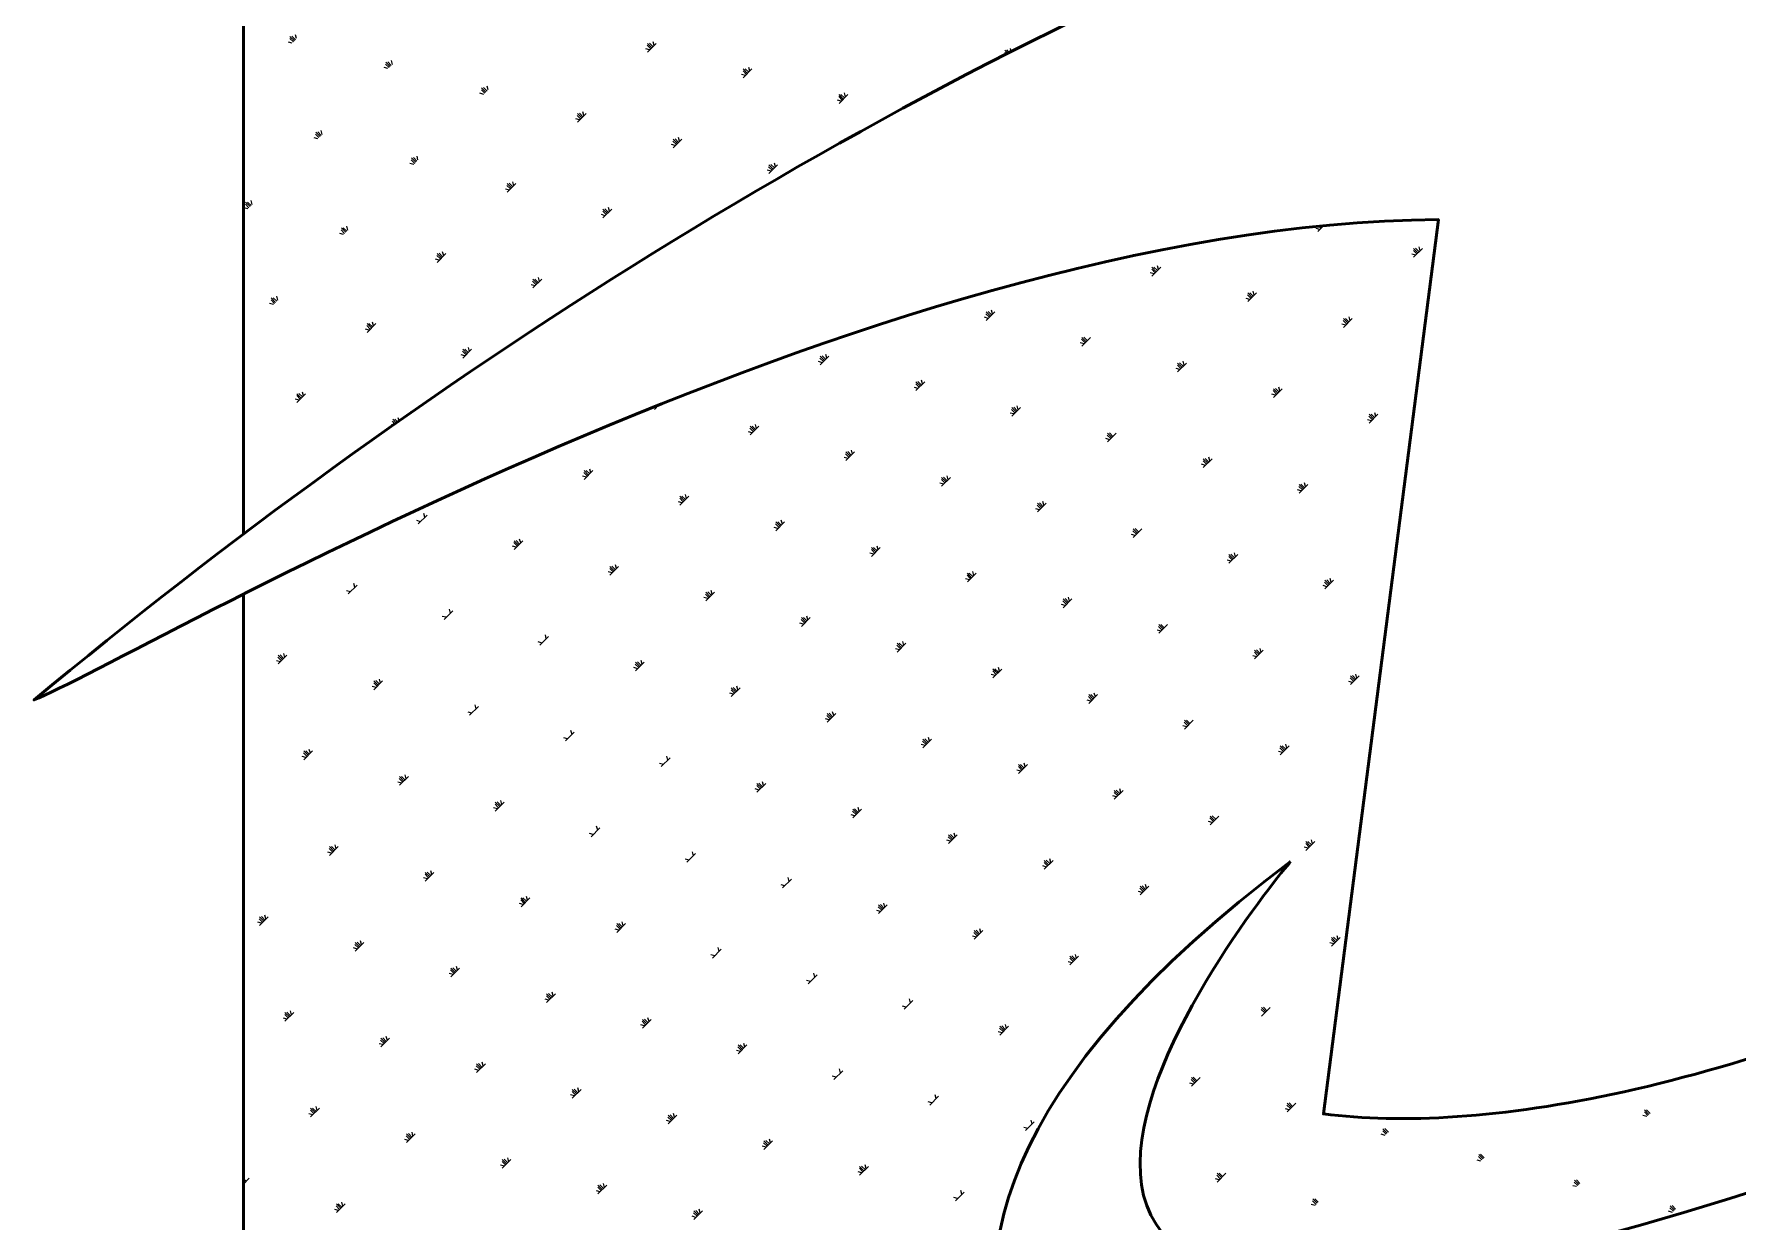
# Model space of a CAD drawing. Extents: x 54907 to 703237, y -798661 to -546661.
# Drawn here: x 248699 to 250323, y -613871 to -612738 of the extents above; entities that cross this region are included whole.
import ezdxf

# ---------------------------------------------------------------- set-up
doc = ezdxf.new("R2010")
doc.units = 0
doc.header["$LTSCALE"] = 1000
doc.header["$MEASUREMENT"] = 0
doc.layers.add('PUB_TITLE', color=4, linetype='Continuous')

msp = doc.modelspace()

# ---------------------------------------------------------------- linework, layer by layer
at = {"layer": 'PUB_TITLE', "color": 4}
for p, q in [((248944.6, -612746.9), (248941, -612745.9)), ((248945.7, -612745.8), (248942.3, -612742.5)), ((248946.7, -612744.8), (248942.5, -612740.6)), ((248947.8, -612743.7), (248944.4, -612740.4)), ((248948.8, -612742.7), (248947.8, -612739)), ((249289.5, -612749.2), (249288.5, -612745.6)), ((249285.3, -612753.4), (249281.6, -612752.4)), ((249286.3, -612752.4), (249283, -612749)), ((249287.4, -612751.3), (249283.2, -612747.2)), ((249283.2, -612755.5), (249291.6, -612747.2)), ((249288.4, -612750.3), (249285.1, -612746.9)), ((249625.3, -612757.3), (249623.7, -612755.6)), ((249626.7, -612756.5), (249623.9, -612753.7)), ((249628.1, -612755.8), (249625.7, -612753.5)), ((249629.9, -612754.9), (249629.1, -612752.1)), ((249632.1, -612753.8), (249632.2, -612753.7)), ((249035.9, -612771.3), (249032.3, -612770.3)), ((249037, -612770.3), (249033.6, -612766.9)), ((249038, -612769.2), (249033.8, -612765.1)), ((249039, -612768.2), (249035.7, -612764.9)), ((249040.1, -612767.2), (249039.1, -612763.5)), ((249376.6, -612777.9), (249372.9, -612776.9)), ((249377.6, -612776.8), (249374.3, -612773.5)), ((249378.7, -612775.8), (249374.5, -612771.6)), ((249374.5, -612780), (249382.8, -612771.6)), ((249379.7, -612774.7), (249376.4, -612771.4)), ((249380.7, -612773.7), (249379.8, -612770.1)), ((249127.2, -612795.8), (249123.5, -612794.8)), ((249128.2, -612794.7), (249124.9, -612791.4)), ((249129.3, -612793.7), (249125.1, -612789.5)), ((249130.3, -612792.7), (249127, -612789.3)), ((249131.4, -612791.6), (249130.4, -612788)), ((249472, -612798.2), (249471, -612794.5)), ((249467.8, -612802.3), (249464.2, -612801.4)), ((249468.9, -612801.3), (249465.6, -612798)), ((249469.9, -612800.3), (249465.8, -612796.1)), ((249465.8, -612804.4), (249474.1, -612796.1)), ((249471, -612799.2), (249467.6, -612795.9)), ((249218.5, -612820.2), (249214.8, -612819.3)), ((249219.5, -612819.2), (249216.2, -612815.9)), ((249220.6, -612818.2), (249216.4, -612814)), ((249216.4, -612822.3), (249224.7, -612814)), ((249221.6, -612817.1), (249218.3, -612813.8)), ((249222.6, -612816.1), (249221.7, -612812.4)), ((248969.1, -612838.1), (248965.4, -612837.2)), ((248970.1, -612837.1), (248966.8, -612833.8)), ((248971.2, -612836.1), (248967, -612831.9)), ((248972.2, -612835), (248968.9, -612831.7)), ((248973.3, -612834), (248972.3, -612830.3)), ((249310.8, -612843.7), (249307.5, -612840.3)), ((249311.8, -612842.6), (249307.7, -612838.4)), ((249307.7, -612846.8), (249316, -612838.4)), ((249312.9, -612841.6), (249309.5, -612838.2)), ((249313.9, -612840.5), (249312.9, -612836.9)), ((249061.4, -612861.6), (249058.1, -612858.2)), ((249062.5, -612860.5), (249058.3, -612856.3)), ((249063.5, -612859.5), (249060.2, -612856.1)), ((249064.5, -612858.4), (249063.6, -612854.8)), ((249309.7, -612844.7), (249306.1, -612843.7)), ((249060.4, -612862.6), (249056.7, -612861.6)), ((249401, -612869.2), (249397.4, -612868.2)), ((249402.1, -612868.1), (249398.7, -612864.8)), ((249403.1, -612867.1), (249398.9, -612862.9)), ((249398.9, -612871.2), (249407.3, -612862.9)), ((249404.2, -612866), (249400.8, -612862.7)), ((249405.2, -612865), (249404.2, -612861.3)), ((249151.6, -612887.1), (249148, -612886.1)), ((249152.7, -612886), (249149.3, -612882.7)), ((249153.7, -612885), (249149.6, -612880.8)), ((249149.6, -612889.2), (249157.9, -612880.8)), ((249154.8, -612883.9), (249151.4, -612880.6)), ((249155.8, -612882.9), (249154.8, -612879.2)), ((248902.3, -612905), (248898.6, -612904)), ((248903.3, -612903.9), (248900, -612900.6)), ((248904.4, -612902.9), (248900.2, -612898.7)), ((248905.4, -612901.8), (248902.1, -612898.5)), ((248906.4, -612900.8), (248905.5, -612897.1)), ((249244, -612910.5), (249240.6, -612907.1)), ((249245, -612909.4), (249240.8, -612905.3)), ((249240.8, -612913.6), (249249.2, -612905.3)), ((249246.1, -612908.4), (249242.7, -612905.1)), ((249247.1, -612907.3), (249246.1, -612903.7)), ((248995.6, -612927.3), (248991.5, -612923.2)), ((248996.7, -612926.3), (248993.3, -612923)), ((248997.7, -612925.3), (248996.7, -612921.6)), ((249242.9, -612911.5), (249239.3, -612910.5)), ((249924.2, -612924.6), (249920.6, -612923.7)), ((249922.2, -612926.7), (249927.9, -612921)), ((249925.3, -612923.6), (249923.1, -612921.4)), ((249926.3, -612922.5), (249925, -612921.2)), ((249927.4, -612921.5), (249926.9, -612921)), ((248993.5, -612929.4), (248989.9, -612928.5)), ((248994.6, -612928.4), (248991.2, -612925)), ((249084.8, -612953.9), (249081.2, -612952.9)), ((249085.9, -612952.8), (249082.5, -612949.5)), ((249086.9, -612951.8), (249082.7, -612947.6)), ((249082.7, -612956), (249091.1, -612947.6)), ((249088, -612950.8), (249084.6, -612947.4)), ((249089, -612949.7), (249088, -612946.1)), ((250015.5, -612949.1), (250011.9, -612948.1)), ((250016.6, -612948), (250013.2, -612944.7)), ((250017.6, -612947), (250013.4, -612942.8)), ((250013.4, -612951.2), (250021.8, -612942.8)), ((250018.7, -612946), (250015.3, -612942.6)), ((250019.7, -612944.9), (250018.7, -612941.3)), ((249178.2, -612976.3), (249174, -612972.1)), ((249174, -612980.4), (249182.4, -612972.1)), ((249179.2, -612975.2), (249175.9, -612971.9)), ((249180.3, -612974.2), (249179.3, -612970.5)), ((249766.1, -612967), (249762.5, -612966)), ((249767.2, -612966), (249763.9, -612962.6)), ((249768.2, -612964.9), (249764.1, -612960.7)), ((249764.1, -612969.1), (249772.4, -612960.7)), ((249769.3, -612963.9), (249765.9, -612960.5)), ((249770.3, -612962.8), (249769.3, -612959.2)), ((248930.9, -612992.1), (248929.9, -612988.4)), ((249176.1, -612978.3), (249172.5, -612977.4)), ((249177.1, -612977.3), (249173.8, -612974)), ((249858.5, -612990.4), (249855.1, -612987.1)), ((249859.5, -612989.4), (249855.3, -612985.2)), ((249855.3, -612993.5), (249863.7, -612985.2)), ((249860.6, -612988.3), (249857.2, -612985)), ((249861.6, -612987.3), (249860.6, -612983.6)), ((248926.7, -612996.3), (248923.1, -612995.3)), ((248927.8, -612995.2), (248924.4, -612991.9)), ((248928.8, -612994.2), (248924.6, -612990)), ((248929.9, -612993.1), (248926.5, -612989.8)), ((249609.1, -613008.3), (249605.7, -613005)), ((249610.1, -613007.3), (249606, -613003.1)), ((249606, -613011.4), (249614.3, -613003.1)), ((249611.2, -613006.2), (249607.8, -613002.9)), ((249612.2, -613005.2), (249611.2, -613001.5)), ((249857.4, -612991.5), (249853.8, -612990.5)), ((249018, -613020.7), (249014.4, -613019.7)), ((249019, -613019.7), (249015.7, -613016.3)), ((249020.1, -613018.6), (249015.9, -613014.4)), ((249015.9, -613022.8), (249024.3, -613014.4)), ((249021.1, -613017.6), (249017.8, -613014.2)), ((249022.2, -613016.5), (249021.2, -613012.9)), ((249608, -613009.4), (249604.4, -613008.4)), ((249948.7, -613015.9), (249945.1, -613014.9)), ((249949.8, -613014.9), (249946.4, -613011.5)), ((249950.8, -613013.8), (249946.6, -613009.6)), ((249946.6, -613018), (249955, -613009.6)), ((249951.8, -613012.8), (249948.5, -613009.4)), ((249952.9, -613011.7), (249951.9, -613008.1)), ((249113.5, -613041), (249112.5, -613037.3)), ((249699.3, -613033.8), (249695.7, -613032.8)), ((249700.4, -613032.8), (249697, -613029.4)), ((249701.4, -613031.7), (249697.2, -613027.6)), ((249697.2, -613035.9), (249705.6, -613027.6)), ((249702.5, -613030.7), (249699.1, -613027.3)), ((249109.3, -613045.2), (249105.6, -613044.2)), ((249110.3, -613044.1), (249107, -613040.8)), ((249111.4, -613043.1), (249107.2, -613038.9)), ((249107.2, -613047.3), (249115.5, -613038.9)), ((249112.4, -613042), (249109.1, -613038.7)), ((249449.9, -613051.7), (249446.3, -613050.7)), ((249451, -613050.7), (249447.6, -613047.3)), ((249452, -613049.6), (249447.9, -613045.5)), ((249447.9, -613053.8), (249456.2, -613045.5)), ((249453.1, -613048.6), (249449.7, -613045.2)), ((249454.1, -613047.5), (249453.1, -613043.9)), ((249791.7, -613057.2), (249788.3, -613053.9)), ((249792.7, -613056.2), (249788.5, -613052)), ((249788.5, -613060.4), (249796.9, -613052)), ((249793.7, -613055.1), (249790.4, -613051.8)), ((249794.8, -613054.1), (249793.8, -613050.4)), ((249543.3, -613074.1), (249539.1, -613069.9)), ((249539.1, -613078.3), (249547.5, -613069.9)), ((249544.4, -613073), (249541, -613069.7)), ((249545.4, -613072), (249544.4, -613068.4)), ((249790.6, -613058.3), (249787, -613057.3)), ((248951.2, -613087.5), (248947.5, -613086.6)), ((248952.2, -613086.5), (248948.9, -613083.1)), ((248953.3, -613085.4), (248949.1, -613081.3)), ((248949.1, -613089.6), (248957.4, -613081.3)), ((248954.3, -613084.4), (248951, -613081.1)), ((248955.4, -613083.4), (248954.4, -613079.7)), ((249541.2, -613076.2), (249537.6, -613075.2)), ((249542.3, -613075.1), (249538.9, -613071.8)), ((249881.9, -613082.7), (249878.2, -613081.8)), ((249882.9, -613081.7), (249879.6, -613078.3)), ((249884, -613080.6), (249879.8, -613076.5)), ((249879.8, -613084.8), (249888.2, -613076.5)), ((249885, -613079.6), (249881.7, -613076.3)), ((249886.1, -613078.6), (249885.1, -613074.9)), ((249289.8, -613096.2), (249293.9, -613092)), ((249291.8, -613094.1), (249290, -613093.6)), ((249292.9, -613093), (249292.5, -613092.6)), ((249632.5, -613100.6), (249628.9, -613099.7)), ((249633.5, -613099.6), (249630.2, -613096.3)), ((249634.6, -613098.5), (249630.4, -613094.4)), ((249630.4, -613102.7), (249638.8, -613094.4)), ((249635.6, -613097.5), (249632.3, -613094.2)), ((249636.7, -613096.5), (249635.7, -613092.8)), ((249974.2, -613106.1), (249970.9, -613102.8)), ((249975.3, -613105.1), (249971.1, -613100.9)), ((249971.1, -613109.3), (249979.4, -613100.9)), ((249976.3, -613104.1), (249973, -613100.7)), ((249977.3, -613103), (249976.4, -613099.4)), ((249040.4, -613111.4), (249038.8, -613111)), ((249042.5, -613110), (249040.2, -613107.6)), ((249043.8, -613109.1), (249040.4, -613105.7)), ((249045, -613108.2), (249042.3, -613105.5)), ((249046.5, -613107.2), (249045.7, -613104.2)), ((249383.1, -613118.5), (249379.5, -613117.6)), ((249384.2, -613117.5), (249380.8, -613114.2)), ((249385.2, -613116.5), (249381, -613112.3)), ((249381, -613120.6), (249389.4, -613112.3)), ((249386.3, -613115.4), (249382.9, -613112.1)), ((249387.3, -613114.4), (249386.3, -613110.7)), ((249725.9, -613123), (249721.7, -613118.8)), ((249721.7, -613127.2), (249730, -613118.8)), ((249726.9, -613122), (249723.6, -613118.6)), ((249973.2, -613107.2), (249969.5, -613106.2)), ((249478.6, -613138.8), (249477.6, -613135.2)), ((249723.8, -613125.1), (249720.1, -613124.1)), ((249724.8, -613124.1), (249721.5, -613120.7)), ((249474.4, -613143), (249470.8, -613142)), ((249475.4, -613142), (249472.1, -613138.6)), ((249476.5, -613140.9), (249472.3, -613136.7)), ((249472.3, -613145.1), (249480.7, -613136.7)), ((249477.5, -613139.9), (249474.2, -613136.5)), ((249815.1, -613149.6), (249811.4, -613148.6)), ((249816.1, -613148.5), (249812.8, -613145.2)), ((249817.2, -613147.5), (249813, -613143.3)), ((249813, -613151.6), (249821.3, -613143.3)), ((249818.2, -613146.4), (249814.9, -613143.1)), ((249819.2, -613145.4), (249818.3, -613141.7)), ((249225, -613160.9), (249221.4, -613159.9)), ((249226.1, -613159.9), (249222.7, -613156.5)), ((249227.1, -613158.8), (249222.9, -613154.6)), ((249222.9, -613163), (249231.3, -613154.6)), ((249228.2, -613157.8), (249224.8, -613154.4)), ((249229.2, -613156.7), (249228.2, -613153.1)), ((249565.7, -613167.5), (249562, -613166.5)), ((249566.7, -613166.4), (249563.4, -613163.1)), ((249567.8, -613165.4), (249563.6, -613161.2)), ((249563.6, -613169.5), (249571.9, -613161.2)), ((249568.8, -613164.3), (249565.5, -613161)), ((249569.9, -613163.3), (249568.9, -613159.6)), ((249908.4, -613171.9), (249904.3, -613167.7)), ((249904.3, -613176.1), (249912.6, -613167.7)), ((249909.5, -613170.9), (249906.1, -613167.5)), ((249910.5, -613169.8), (249909.5, -613166.2)), ((249316.3, -613185.4), (249312.7, -613184.4)), ((249317.3, -613184.3), (249314, -613181)), ((249318.4, -613183.3), (249314.2, -613179.1)), ((249314.2, -613187.5), (249322.6, -613179.1)), ((249319.4, -613182.2), (249316.1, -613178.9)), ((249320.5, -613181.2), (249319.5, -613177.5)), ((249661.1, -613187.7), (249660.2, -613184.1)), ((249906.3, -613174), (249902.7, -613173)), ((249907.4, -613173), (249904, -613169.6)), ((249064.8, -613205.4), (249073.2, -613197)), ((249071.1, -613199.1), (249070.1, -613195.4)), ((249657, -613191.9), (249653.3, -613190.9)), ((249658, -613190.9), (249654.7, -613187.5)), ((249659.1, -613189.8), (249654.9, -613185.7)), ((249654.9, -613194), (249663.2, -613185.7)), ((249660.1, -613188.8), (249656.8, -613185.4)), ((249066.9, -613203.3), (249063.3, -613202.3)), ((249407.6, -613209.8), (249403.9, -613208.8)), ((249408.6, -613208.8), (249405.3, -613205.4)), ((249409.7, -613207.7), (249405.5, -613203.6)), ((249405.5, -613211.9), (249413.8, -613203.6)), ((249410.7, -613206.7), (249407.4, -613203.3)), ((249411.8, -613205.6), (249410.8, -613202)), ((249748.2, -613216.4), (249744.6, -613215.4)), ((249749.3, -613215.3), (249745.9, -613212)), ((249750.3, -613214.3), (249746.2, -613210.1)), ((249746.2, -613218.5), (249754.5, -613210.1)), ((249751.4, -613213.2), (249748, -613209.9)), ((249158.2, -613227.7), (249154.5, -613226.7)), ((249159.2, -613226.7), (249155.9, -613223.3)), ((249160.3, -613225.6), (249156.1, -613221.5)), ((249156.1, -613229.8), (249164.5, -613221.5)), ((249161.3, -613224.6), (249158, -613221.3)), ((249162.4, -613223.6), (249161.4, -613219.9)), ((249498.9, -613234.3), (249495.2, -613233.3)), ((249499.9, -613233.2), (249496.6, -613229.9)), ((249500.9, -613232.2), (249496.8, -613228)), ((249496.8, -613236.4), (249505.1, -613228)), ((249502, -613231.1), (249498.7, -613227.8)), ((249503, -613230.1), (249502.1, -613226.5)), ((249843.7, -613236.7), (249842.7, -613233)), ((249250.5, -613251.1), (249247.2, -613247.8)), ((249251.6, -613250.1), (249247.4, -613245.9)), ((249247.4, -613254.3), (249255.7, -613245.9)), ((249252.6, -613249.1), (249249.3, -613245.7)), ((249253.7, -613248), (249252.7, -613244.4)), ((249839.5, -613240.8), (249835.9, -613239.9)), ((249840.6, -613239.8), (249837.2, -613236.4)), ((249841.6, -613238.7), (249837.4, -613234.6)), ((249837.4, -613242.9), (249845.8, -613234.6)), ((249842.7, -613237.7), (249839.3, -613234.4)), ((248998, -613272.2), (249006.4, -613263.8)), ((249004.3, -613265.9), (249003.3, -613262.3)), ((249249.5, -613252.2), (249245.8, -613251.2)), ((249590.1, -613258.7), (249586.5, -613257.8)), ((249591.2, -613257.7), (249587.8, -613254.4)), ((249592.2, -613256.7), (249588.1, -613252.5)), ((249588.1, -613260.8), (249596.4, -613252.5)), ((249593.3, -613255.6), (249589.9, -613252.3)), ((249594.3, -613254.6), (249593.3, -613250.9)), ((249930.8, -613265.3), (249927.2, -613264.3)), ((249931.8, -613264.2), (249928.5, -613260.9)), ((249932.9, -613263.2), (249928.7, -613259)), ((249928.7, -613267.4), (249937.1, -613259)), ((249933.9, -613262.2), (249930.6, -613258.8)), ((249935, -613261.1), (249934, -613257.5)), ((249000.1, -613270.1), (248996.4, -613269.1)), ((249340.8, -613276.6), (249337.1, -613275.7)), ((249341.8, -613275.6), (249338.5, -613272.3)), ((249342.8, -613274.6), (249338.7, -613270.4)), ((249338.7, -613278.7), (249347, -613270.4)), ((249343.9, -613273.5), (249340.6, -613270.2)), ((249344.9, -613272.5), (249344, -613268.8)), ((249682.5, -613282.2), (249679.1, -613278.8)), ((249683.5, -613281.1), (249679.3, -613276.9)), ((249679.3, -613285.3), (249687.7, -613276.9)), ((249684.6, -613280.1), (249681.2, -613276.7)), ((249685.6, -613279), (249684.6, -613275.4)), ((249091.4, -613294.5), (249087.7, -613293.6)), ((249089.3, -613296.6), (249097.6, -613288.3)), ((249095.6, -613290.4), (249094.6, -613286.7)), ((249433.1, -613300.1), (249429.7, -613296.7)), ((249434.1, -613299), (249430, -613294.8)), ((249430, -613303.2), (249438.3, -613294.8)), ((249435.2, -613298), (249431.8, -613294.6)), ((249436.2, -613296.9), (249435.2, -613293.3)), ((249681.4, -613283.2), (249677.8, -613282.2)), ((249180.6, -613321.1), (249188.9, -613312.7)), ((249186.8, -613314.8), (249185.9, -613311.2)), ((249432, -613301.1), (249428.4, -613300.1)), ((249772.7, -613307.7), (249769.1, -613306.7)), ((249773.7, -613306.6), (249770.4, -613303.3)), ((249774.8, -613305.6), (249770.6, -613301.4)), ((249770.6, -613309.7), (249779, -613301.4)), ((249775.8, -613304.5), (249772.5, -613301.2)), ((248935.4, -613334.8), (248931.2, -613330.6)), ((248931.2, -613339), (248939.5, -613330.6)), ((248936.4, -613333.8), (248933.1, -613330.4)), ((248937.5, -613332.7), (248936.5, -613329.1)), ((249182.7, -613319), (249179, -613318)), ((249523.3, -613325.6), (249519.7, -613324.6)), ((249524.4, -613324.5), (249521, -613321.2)), ((249525.4, -613323.5), (249521.2, -613319.3)), ((249521.2, -613327.6), (249529.6, -613319.3)), ((249526.5, -613322.4), (249523.1, -613319.1)), ((249527.5, -613321.4), (249526.5, -613317.7)), ((249865, -613331.1), (249861.7, -613327.7)), ((249866.1, -613330), (249861.9, -613325.9)), ((249861.9, -613334.2), (249870.2, -613325.9)), ((249867.1, -613329), (249863.8, -613325.6)), ((249868.2, -613327.9), (249867.2, -613324.3)), ((248933.3, -613336.9), (248929.6, -613335.9)), ((248934.3, -613335.9), (248931, -613332.5)), ((249273.9, -613343.5), (249270.3, -613342.5)), ((249275, -613342.4), (249271.6, -613339.1)), ((249276, -613341.4), (249271.8, -613337.2)), ((249271.8, -613345.6), (249280.2, -613337.2)), ((249277.1, -613340.3), (249273.7, -613337)), ((249278.1, -613339.3), (249277.1, -613335.6)), ((249615.6, -613349), (249612.3, -613345.6)), ((249616.7, -613347.9), (249612.5, -613343.8)), ((249612.5, -613352.1), (249620.9, -613343.8)), ((249617.7, -613346.9), (249614.4, -613343.5)), ((249618.8, -613345.8), (249617.8, -613342.2)), ((249864, -613332.1), (249860.3, -613331.1)), ((249024.6, -613361.4), (249020.9, -613360.4)), ((249025.6, -613360.3), (249022.3, -613357)), ((249026.6, -613359.3), (249022.5, -613355.1)), ((249022.5, -613363.5), (249030.8, -613355.1)), ((249027.7, -613358.2), (249024.3, -613354.9)), ((249028.7, -613357.2), (249027.8, -613353.5)), ((249367.3, -613365.8), (249363.1, -613361.7)), ((249363.1, -613370), (249371.5, -613361.7)), ((249368.4, -613364.8), (249365, -613361.5)), ((249369.4, -613363.7), (249368.4, -613360.1)), ((249614.6, -613350), (249610.9, -613349)), ((249955.3, -613356.6), (249951.6, -613355.6)), ((249956.3, -613355.5), (249953, -613352.2)), ((249957.3, -613354.5), (249953.2, -613350.3)), ((249953.2, -613358.7), (249961.5, -613350.3)), ((249958.4, -613353.4), (249955.1, -613350.1)), ((249959.4, -613352.4), (249958.5, -613348.7)), ((249120, -613381.7), (249119, -613378)), ((249365.2, -613367.9), (249361.6, -613366.9)), ((249366.3, -613366.9), (249362.9, -613363.5)), ((249705.9, -613374.5), (249702.2, -613373.5)), ((249706.9, -613373.4), (249703.6, -613370.1)), ((249708, -613372.4), (249703.8, -613368.2)), ((249703.8, -613376.6), (249712.1, -613368.2)), ((249709, -613371.3), (249705.7, -613368)), ((249710.1, -613370.3), (249709.1, -613366.7)), ((249115.8, -613385.8), (249112.2, -613384.9)), ((249113.7, -613387.9), (249122.1, -613379.6)), ((249456.5, -613392.4), (249452.8, -613391.4)), ((249457.5, -613391.3), (249454.2, -613388)), ((249458.6, -613390.3), (249454.4, -613386.1)), ((249454.4, -613394.5), (249462.8, -613386.1)), ((249459.6, -613389.3), (249456.3, -613385.9)), ((249460.7, -613388.2), (249459.7, -613384.6)), ((249798.2, -613397.9), (249794.9, -613394.6)), ((249799.2, -613396.8), (249795.1, -613392.7)), ((249795.1, -613401), (249803.4, -613392.7)), ((249800.3, -613395.8), (249797, -613392.5)), ((249207.1, -613410.3), (249203.5, -613409.3)), ((249205, -613412.4), (249213.4, -613404)), ((249211.3, -613406.1), (249210.3, -613402.5)), ((249549.9, -613414.8), (249545.7, -613410.6)), ((249545.7, -613418.9), (249554, -613410.6)), ((249550.9, -613413.7), (249547.6, -613410.4)), ((249552, -613412.7), (249551, -613409)), ((249797.2, -613398.9), (249793.5, -613398)), ((248957.7, -613428.2), (248954.1, -613427.2)), ((248958.8, -613427.1), (248955.4, -613423.8)), ((248959.8, -613426.1), (248955.6, -613421.9)), ((248955.6, -613430.3), (248964, -613421.9)), ((248960.9, -613425.1), (248957.5, -613421.7)), ((248961.9, -613424), (248960.9, -613420.4)), ((249302.6, -613430.6), (249301.6, -613426.9)), ((249547.8, -613416.8), (249544.1, -613415.9)), ((249548.8, -613415.8), (249545.5, -613412.5)), ((249888.4, -613423.4), (249884.8, -613422.4)), ((249889.5, -613422.4), (249886.1, -613419)), ((249890.5, -613421.3), (249886.4, -613417.1)), ((249886.4, -613425.5), (249894.7, -613417.1)), ((249891.6, -613420.3), (249888.2, -613416.9)), ((249892.6, -613419.2), (249891.6, -613415.6)), ((249298.4, -613434.7), (249294.7, -613433.8)), ((249296.3, -613436.8), (249304.7, -613428.5)), ((249639.1, -613441.3), (249635.4, -613440.3)), ((249640.1, -613440.3), (249636.8, -613436.9)), ((249641.1, -613439.2), (249637, -613435)), ((249637, -613443.4), (249645.3, -613435)), ((249642.2, -613438.2), (249638.8, -613434.8)), ((249643.2, -613437.1), (249642.3, -613433.5)), ((249049, -613452.7), (249045.4, -613451.7)), ((249050.1, -613451.6), (249046.7, -613448.3)), ((249051.1, -613450.6), (249046.9, -613446.4)), ((249046.9, -613454.7), (249055.3, -613446.4)), ((249052.1, -613449.5), (249048.8, -613446.2)), ((249053.2, -613448.5), (249052.2, -613444.8)), ((249389.7, -613459.2), (249386, -613458.2)), ((249390.7, -613458.2), (249387.4, -613454.8)), ((249391.8, -613457.1), (249387.6, -613452.9)), ((249387.6, -613461.3), (249395.9, -613452.9)), ((249392.8, -613456.1), (249389.5, -613452.7)), ((249393.9, -613455), (249392.9, -613451.4)), ((249732.4, -613463.7), (249728.2, -613459.5)), ((249728.2, -613467.8), (249736.6, -613459.5)), ((249733.5, -613462.6), (249730.1, -613459.3)), ((249734.5, -613461.6), (249733.5, -613457.9)), ((249140.3, -613477.1), (249136.6, -613476.1)), ((249141.3, -613476.1), (249138, -613472.7)), ((249142.4, -613475), (249138.2, -613470.8)), ((249138.2, -613479.2), (249146.6, -613470.8)), ((249143.4, -613474), (249140.1, -613470.6)), ((249144.5, -613472.9), (249143.5, -613469.3)), ((249485.1, -613479.5), (249484.2, -613475.8)), ((249730.3, -613465.8), (249726.7, -613464.8)), ((249731.4, -613464.7), (249728, -613461.4)), ((249481, -613483.7), (249477.3, -613482.7)), ((249482, -613482.6), (249478.7, -613479.3)), ((249483, -613481.6), (249478.9, -613477.4)), ((249478.9, -613485.8), (249487.2, -613477.4)), ((249484.1, -613480.5), (249480.7, -613477.2)), ((249821.6, -613490.2), (249818, -613489.2)), ((249822.7, -613489.2), (249819.3, -613485.8)), ((249823.7, -613488.1), (249819.5, -613484)), ((249819.5, -613492.3), (249827.9, -613484)), ((249824.8, -613487.1), (249821.4, -613483.7)), ((249231.6, -613501.6), (249227.9, -613500.6)), ((249229.5, -613503.7), (249237.8, -613495.3)), ((249235.8, -613497.4), (249234.8, -613493.7)), ((249572.2, -613508.1), (249568.6, -613507.1)), ((249573.3, -613507.1), (249569.9, -613503.7)), ((249574.3, -613506), (249570.1, -613501.9)), ((249570.1, -613510.2), (249578.5, -613501.9)), ((249575.4, -613505), (249572, -613501.6)), ((249576.4, -613503.9), (249575.4, -613500.3)), ((249915, -613512.6), (249910.8, -613508.4)), ((249910.8, -613516.8), (249919.2, -613508.4)), ((249916, -613511.5), (249912.7, -613508.2)), ((249917.1, -613510.5), (249916.1, -613506.8)), ((248982.2, -613519.5), (248978.5, -613518.5)), ((248983.2, -613518.4), (248979.9, -613515.1)), ((248984.3, -613517.4), (248980.1, -613513.2)), ((248980.1, -613521.6), (248988.5, -613513.2)), ((248985.3, -613516.3), (248982, -613513)), ((248986.4, -613515.3), (248985.4, -613511.6)), ((249322.9, -613526), (249319.2, -613525)), ((249320.8, -613528.1), (249329.1, -613519.8)), ((249327, -613521.8), (249326.1, -613518.2)), ((249667.7, -613528.4), (249666.7, -613524.8)), ((249912.9, -613514.7), (249909.2, -613513.7)), ((249913.9, -613513.6), (249910.6, -613510.3)), ((249074.5, -613542.9), (249071.2, -613539.5)), ((249075.6, -613541.8), (249071.4, -613537.7)), ((249071.4, -613546), (249079.7, -613537.7)), ((249076.6, -613540.8), (249073.3, -613537.5)), ((249077.6, -613539.8), (249076.7, -613536.1)), ((249663.5, -613532.6), (249659.9, -613531.6)), ((249664.6, -613531.5), (249661.2, -613528.2)), ((249665.6, -613530.5), (249661.4, -613526.3)), ((249661.4, -613534.7), (249669.8, -613526.3)), ((249666.6, -613529.4), (249663.3, -613526.1)), ((249073.5, -613543.9), (249069.8, -613543)), ((249414.1, -613550.5), (249410.5, -613549.5)), ((249412, -613552.6), (249420.4, -613544.2)), ((249418.3, -613546.3), (249417.3, -613542.7)), ((249754.8, -613557), (249751.1, -613556.1)), ((249755.8, -613556), (249752.5, -613552.7)), ((249756.9, -613554.9), (249752.7, -613550.8)), ((249752.7, -613559.1), (249761.1, -613550.8)), ((249757.9, -613553.9), (249754.6, -613550.6)), ((249759, -613552.9), (249758, -613549.2)), ((249164.8, -613568.4), (249161.1, -613567.4)), ((249165.8, -613567.3), (249162.5, -613564)), ((249166.8, -613566.3), (249162.7, -613562.1)), ((249162.7, -613570.5), (249171, -613562.1)), ((249167.9, -613565.3), (249164.5, -613561.9)), ((249168.9, -613564.2), (249168, -613560.6)), ((249505.4, -613574.9), (249501.8, -613574)), ((249506.5, -613573.9), (249503.1, -613570.6)), ((249507.5, -613572.9), (249503.3, -613568.7)), ((249503.3, -613577), (249511.7, -613568.7)), ((249508.5, -613571.8), (249505.2, -613568.5)), ((249509.6, -613570.8), (249508.6, -613567.1)), ((248915.4, -613586.3), (248911.7, -613585.3)), ((248916.4, -613585.2), (248913.1, -613581.9)), ((248917.5, -613584.2), (248913.3, -613580)), ((248913.3, -613588.4), (248921.6, -613580)), ((248918.5, -613583.2), (248915.2, -613579.8)), ((248919.5, -613582.1), (248918.6, -613578.5)), ((249257.1, -613591.8), (249253.7, -613588.5)), ((249258.1, -613590.8), (249253.9, -613586.6)), ((249253.9, -613594.9), (249262.3, -613586.6)), ((249259.2, -613589.7), (249255.8, -613586.4)), ((249260.2, -613588.7), (249259.2, -613585)), ((249007.7, -613609.7), (249004.4, -613606.4)), ((249008.7, -613608.7), (249004.6, -613604.5)), ((249004.6, -613612.8), (249012.9, -613604.5)), ((249009.8, -613607.6), (249006.4, -613604.3)), ((249010.8, -613606.6), (249009.8, -613602.9)), ((249256, -613592.8), (249252.4, -613591.9)), ((249596.7, -613599.4), (249593, -613598.4)), ((249597.7, -613598.4), (249594.4, -613595)), ((249598.8, -613597.3), (249594.6, -613593.1)), ((249594.6, -613601.5), (249603, -613593.1)), ((249599.8, -613596.3), (249596.5, -613592.9)), ((249600.9, -613595.2), (249599.9, -613591.6)), ((249937.4, -613606), (249933.7, -613605)), ((249938.4, -613604.9), (249935.1, -613601.6)), ((249939.4, -613603.9), (249935.3, -613599.7)), ((249935.3, -613608), (249943.6, -613599.7)), ((249940.5, -613602.8), (249937.1, -613599.5)), ((249941.5, -613601.8), (249940.6, -613598.1)), ((249006.7, -613610.8), (249003, -613609.8)), ((249347.3, -613617.3), (249343.7, -613616.3)), ((249345.2, -613619.4), (249353.6, -613611)), ((249351.5, -613613.1), (249350.5, -613609.5)), ((249688, -613623.9), (249684.3, -613622.9)), ((249689, -613622.8), (249685.7, -613619.5)), ((249690.1, -613621.8), (249685.9, -613617.6)), ((249685.9, -613625.9), (249694.2, -613617.6)), ((249691.1, -613620.7), (249687.8, -613617.4)), ((249692.2, -613619.7), (249691.2, -613616)), ((249097.9, -613635.2), (249094.3, -613634.2)), ((249099, -613634.2), (249095.6, -613630.8)), ((249100, -613633.1), (249095.8, -613628.9)), ((249095.8, -613637.3), (249104.2, -613628.9)), ((249101.1, -613632.1), (249097.7, -613628.7)), ((249102.1, -613631), (249101.1, -613627.4)), ((249436.5, -613643.9), (249444.9, -613635.5)), ((249442.8, -613637.6), (249441.8, -613633.9)), ((249190.3, -613658.6), (249186.9, -613655.3)), ((249191.3, -613657.6), (249187.1, -613653.4)), ((249187.1, -613661.8), (249195.5, -613653.4)), ((249192.3, -613656.5), (249189, -613653.2)), ((249193.4, -613655.5), (249192.4, -613651.8)), ((249438.6, -613641.8), (249434.9, -613640.8)), ((248941.9, -613675.5), (248937.7, -613671.3)), ((248937.7, -613679.7), (248946.1, -613671.3)), ((248943, -613674.4), (248939.6, -613671.1)), ((248944, -613673.4), (248943, -613669.7)), ((249189.2, -613659.7), (249185.6, -613658.7)), ((249529.9, -613666.2), (249526.2, -613665.2)), ((249527.8, -613668.3), (249536.1, -613660)), ((249534, -613662), (249533.1, -613658.4)), ((249871.6, -613671.7), (249868.2, -613668.4)), ((249872.6, -613670.7), (249868.4, -613666.5)), ((249868.4, -613674.9), (249876.8, -613666.5)), ((249873.7, -613669.6), (249870.3, -613666.3)), ((248939.8, -613677.6), (248936.2, -613676.6)), ((248940.9, -613676.5), (248937.5, -613673.2)), ((249280.5, -613684.1), (249276.8, -613683.1)), ((249281.5, -613683.1), (249278.2, -613679.7)), ((249282.6, -613682), (249278.4, -613677.9)), ((249278.4, -613686.2), (249286.8, -613677.9)), ((249283.6, -613681), (249280.3, -613677.7)), ((249284.7, -613680), (249283.7, -613676.3)), ((249622.2, -613689.6), (249618.9, -613686.3)), ((249623.2, -613688.6), (249619.1, -613684.4)), ((249619.1, -613692.8), (249627.4, -613684.4)), ((249624.3, -613687.5), (249620.9, -613684.2)), ((249625.3, -613686.5), (249624.4, -613682.9)), ((249031.1, -613702), (249027.5, -613701.1)), ((249032.2, -613701), (249028.8, -613697.6)), ((249033.2, -613699.9), (249029, -613695.8)), ((249029, -613704.1), (249037.4, -613695.8)), ((249034.2, -613698.9), (249030.9, -613695.6)), ((249035.3, -613697.9), (249034.3, -613694.2)), ((249372.8, -613707.5), (249369.5, -613704.2)), ((249373.9, -613706.5), (249369.7, -613702.3)), ((249369.7, -613710.7), (249378, -613702.3)), ((249374.9, -613705.5), (249371.6, -613702.1)), ((249375.9, -613704.4), (249375, -613700.8)), ((249621.2, -613690.7), (249617.5, -613689.7)), ((249124.5, -613724.4), (249120.3, -613720.2)), ((249120.3, -613728.6), (249128.7, -613720.2)), ((249125.5, -613723.4), (249122.2, -613720)), ((249126.6, -613722.3), (249125.6, -613718.7)), ((249371.8, -613708.6), (249368.1, -613707.6)), ((249122.4, -613726.5), (249118.7, -613725.5)), ((249123.4, -613725.4), (249120.1, -613722.1)), ((249463.1, -613733), (249459.4, -613732.1)), ((249461, -613735.1), (249469.3, -613726.8)), ((249467.2, -613728.9), (249466.2, -613725.2)), ((249804.8, -613738.6), (249801.4, -613735.2)), ((249805.8, -613737.5), (249801.6, -613733.3)), ((249801.6, -613741.7), (249810, -613733.3)), ((249806.8, -613736.5), (249803.5, -613733.1)), ((249213.7, -613750.9), (249210, -613750)), ((249214.7, -613749.9), (249211.4, -613746.6)), ((249215.8, -613748.9), (249211.6, -613744.7)), ((249211.6, -613753), (249219.9, -613744.7)), ((249216.8, -613747.8), (249213.5, -613744.5)), ((249217.8, -613746.8), (249216.9, -613743.1)), ((249552.2, -613759.6), (249560.6, -613751.2)), ((249558.5, -613753.3), (249557.5, -613749.7)), ((249803.7, -613739.6), (249800.1, -613738.6)), ((248964.3, -613768.9), (248960.6, -613767.9)), ((248965.3, -613767.8), (248962, -613764.5)), ((248966.4, -613766.8), (248962.2, -613762.6)), ((248962.2, -613770.9), (248970.6, -613762.6)), ((248967.4, -613765.7), (248964.1, -613762.4)), ((248968.5, -613764.7), (248967.5, -613761)), ((249307, -613773.3), (249302.9, -613769.1)), ((249302.9, -613777.5), (249311.2, -613769.1)), ((249308.1, -613772.3), (249304.7, -613768.9)), ((249309.1, -613771.2), (249308.1, -613767.6)), ((249554.3, -613757.5), (249550.7, -613756.5)), ((249895, -613764.1), (249891.3, -613763.1)), ((249896, -613763), (249892.7, -613759.7)), ((249897.1, -613762), (249892.9, -613757.8)), ((249892.9, -613766.1), (249901.3, -613757.8)), ((249898.1, -613760.9), (249894.8, -613757.6)), ((250236.7, -613769.6), (250233.4, -613766.2)), ((250237.7, -613768.5), (250233.6, -613764.3)), ((250238.8, -613767.5), (250235.4, -613764.1)), ((249059.7, -613789.1), (249058.8, -613785.5)), ((249305, -613775.4), (249301.3, -613774.4)), ((249306, -613774.4), (249302.7, -613771)), ((249645.6, -613782), (249642, -613781)), ((249643.5, -613784), (249651.9, -613775.7)), ((249649.8, -613777.8), (249648.8, -613774.1)), ((249987.3, -613787.5), (249984, -613784.1)), ((249988.4, -613786.4), (249984.2, -613782.3)), ((249989.4, -613785.4), (249986.1, -613782)), ((250235.7, -613770.6), (250232, -613769.6)), ((249055.6, -613793.3), (249051.9, -613792.3)), ((249056.6, -613792.3), (249053.3, -613788.9)), ((249057.7, -613791.2), (249053.5, -613787)), ((249053.5, -613795.4), (249061.8, -613787)), ((249058.7, -613790.2), (249055.4, -613786.8)), ((249396.2, -613799.9), (249392.6, -613798.9)), ((249397.3, -613798.8), (249393.9, -613795.5)), ((249398.3, -613797.8), (249394.1, -613793.6)), ((249394.1, -613802), (249402.5, -613793.6)), ((249399.4, -613796.7), (249396, -613793.4)), ((249400.4, -613795.7), (249399.4, -613792)), ((249986.3, -613788.5), (249982.6, -613787.5)), ((249146.8, -613817.8), (249143.2, -613816.8)), ((249147.9, -613816.7), (249144.6, -613813.4)), ((249148.9, -613815.7), (249144.8, -613811.5)), ((249144.8, -613819.9), (249153.1, -613811.5)), ((249150, -613814.6), (249146.6, -613811.3)), ((249151, -613813.6), (249150, -613809.9)), ((249490.6, -613821.2), (249487.3, -613817.9)), ((249491.7, -613820.1), (249490.7, -613816.5)), ((250077.6, -613813), (250073.9, -613812)), ((250078.6, -613811.9), (250075.3, -613808.6)), ((250079.6, -613810.9), (250075.5, -613806.7)), ((250080.7, -613809.8), (250077.3, -613806.5)), ((248898.2, -613834.9), (248903.7, -613829.4)), ((248900.6, -613832.5), (248898.2, -613830.2)), ((248899.6, -613833.6), (248898.2, -613832.2)), ((249487.5, -613824.3), (249483.9, -613823.3)), ((249488.6, -613823.3), (249485.2, -613819.9)), ((249489.6, -613822.2), (249485.4, -613818.1)), ((249485.4, -613826.4), (249493.8, -613818.1)), ((249828.2, -613830.9), (249824.5, -613829.9)), ((249829.2, -613829.8), (249825.9, -613826.5)), ((249830.3, -613828.8), (249826.1, -613824.6)), ((249826.1, -613833), (249834.4, -613824.6)), ((249831.3, -613827.7), (249828, -613824.4)), ((250169.9, -613836.4), (250166.5, -613833)), ((250170.9, -613835.3), (250166.7, -613831.2)), ((250172, -613834.3), (250168.6, -613831)), ((248898.5, -613834.6), (248898.2, -613834.3)), ((249238.1, -613842.2), (249234.5, -613841.3)), ((249239.2, -613841.2), (249235.8, -613837.8)), ((249240.2, -613840.1), (249236, -613836)), ((249236, -613844.3), (249244.4, -613836)), ((249241.3, -613839.1), (249237.9, -613835.8)), ((249242.3, -613838.1), (249241.3, -613834.4)), ((249578.8, -613848.8), (249575.1, -613847.8)), ((249576.7, -613850.9), (249585.1, -613842.5)), ((249583, -613844.6), (249582, -613841)), ((249921.5, -613853.2), (249917.4, -613849.1)), ((249922.6, -613852.2), (249919.2, -613848.9)), ((250168.8, -613837.4), (250165.2, -613836.5)), ((248988.7, -613860.1), (248985.1, -613859.2)), ((248989.8, -613859.1), (248986.4, -613855.7)), ((248990.8, -613858), (248986.7, -613853.9)), ((248986.7, -613862.2), (248995, -613853.9)), ((248991.9, -613857), (248988.5, -613853.7)), ((248992.9, -613856), (248991.9, -613852.3)), ((249329.4, -613866.7), (249325.8, -613865.7)), ((249330.5, -613865.6), (249327.1, -613862.3)), ((249331.5, -613864.6), (249327.3, -613860.4)), ((249327.3, -613868.8), (249335.7, -613860.4)), ((249332.5, -613863.6), (249329.2, -613860.2)), ((249333.6, -613862.5), (249332.6, -613858.9)), ((249919.5, -613855.3), (249915.8, -613854.4)), ((249920.5, -613854.3), (249917.2, -613851)), ((250260.1, -613861.9), (250256.5, -613860.9)), ((250261.2, -613860.8), (250257.8, -613857.5)), ((250262.2, -613859.8), (250258, -613855.6)), ((250263.2, -613858.8), (250259.9, -613855.4))]:
    msp.add_line(p, q, dxfattribs=at)
at = {"layer": 'PUB_TITLE', "color": 4, "lineweight": 53}
for points, knots in [([(248898.2, -613215.1), (248898.2, -612625.2), (248898.2, -612032.2), (248898.2, -612032.2), (248898.2, -611913), (248995.7, -611815.5), (249115, -611815.5), (249115, -611815.5), (251463, -611815.5), (251463, -611815.5), (251582.2, -611815.5), (251679.7, -611913), (251679.7, -612032.2), (251679.7, -612032.2), (251679.7, -612510.9), (251679.7, -613036)], [6.497483, 6.497483, 6.497483, 6.497483, 7, 7, 7, 8, 8, 8, 9, 9, 9, 10, 10, 10, 10.451509, 10.451509, 10.451509, 10.451509]), ([(251306.6, -612416.9), (251932.9, -612517.5), (251434.1, -613249.2), (250782.5, -613528.3), (251242.3, -613206.1), (251544.3, -612600), (250749.7, -612797.8), (250749.7, -612797.8), (250630.2, -613598.8), (250630.2, -613598.8), (250308.1, -613749.2), (250076.9, -613786.8), (249927.5, -613768), (249927.5, -613768), (250037.1, -612915.3), (250037.1, -612915.3), (249494.1, -612917.8), (248789.5, -613337.3), (248698.6, -613373.2), (249429, -612766.8), (250408.8, -612272.7), (251306.6, -612416.9)], [0, 0, 0, 0, 1, 1, 1, 2, 2, 2, 3, 3, 3, 4, 4, 4, 5, 5, 5, 6, 6, 6, 7, 7, 7, 7]), ([(249896.2, -613527.3), (249896.2, -613527.3), (249360, -614162.6), (250360.5, -613834.1), (251105.2, -613596.9), (251767.2, -613027.7), (251799.3, -612862.5), (251799.3, -612862.5), (251711.6, -613204.9), (251504.9, -613485.3), (251483, -613555), (250868.6, -614217.1), (250140.9, -614235.2), (249697.9, -614256.5), (249344.7, -613940.8), (249896.2, -613527.3)], [0, 0, 0, 0, 1, 1, 1, 2, 2, 2, 3, 3, 3, 4, 4, 4, 5, 5, 5, 5]), ([(251679.7, -613185), (251679.7, -613779), (251679.7, -614380.3), (251679.7, -614380.3), (251679.7, -614499.5), (251582.2, -614597.1), (251463, -614597.1), (251463, -614597.1), (249115, -614597.1), (249115, -614597.1), (248995.7, -614597.1), (248898.2, -614499.5), (248898.2, -614380.3), (248898.2, -614380.3), (248898.2, -613836.6), (248898.2, -613272.4)], [2.493971, 2.493971, 2.493971, 2.493971, 3, 3, 3, 4, 4, 4, 5, 5, 5, 6, 6, 6, 6.481204, 6.481204, 6.481204, 6.481204])]:
    msp.add_open_spline(points, degree=3, knots=knots, dxfattribs=at)

doc.saveas('drawing.dxf')
